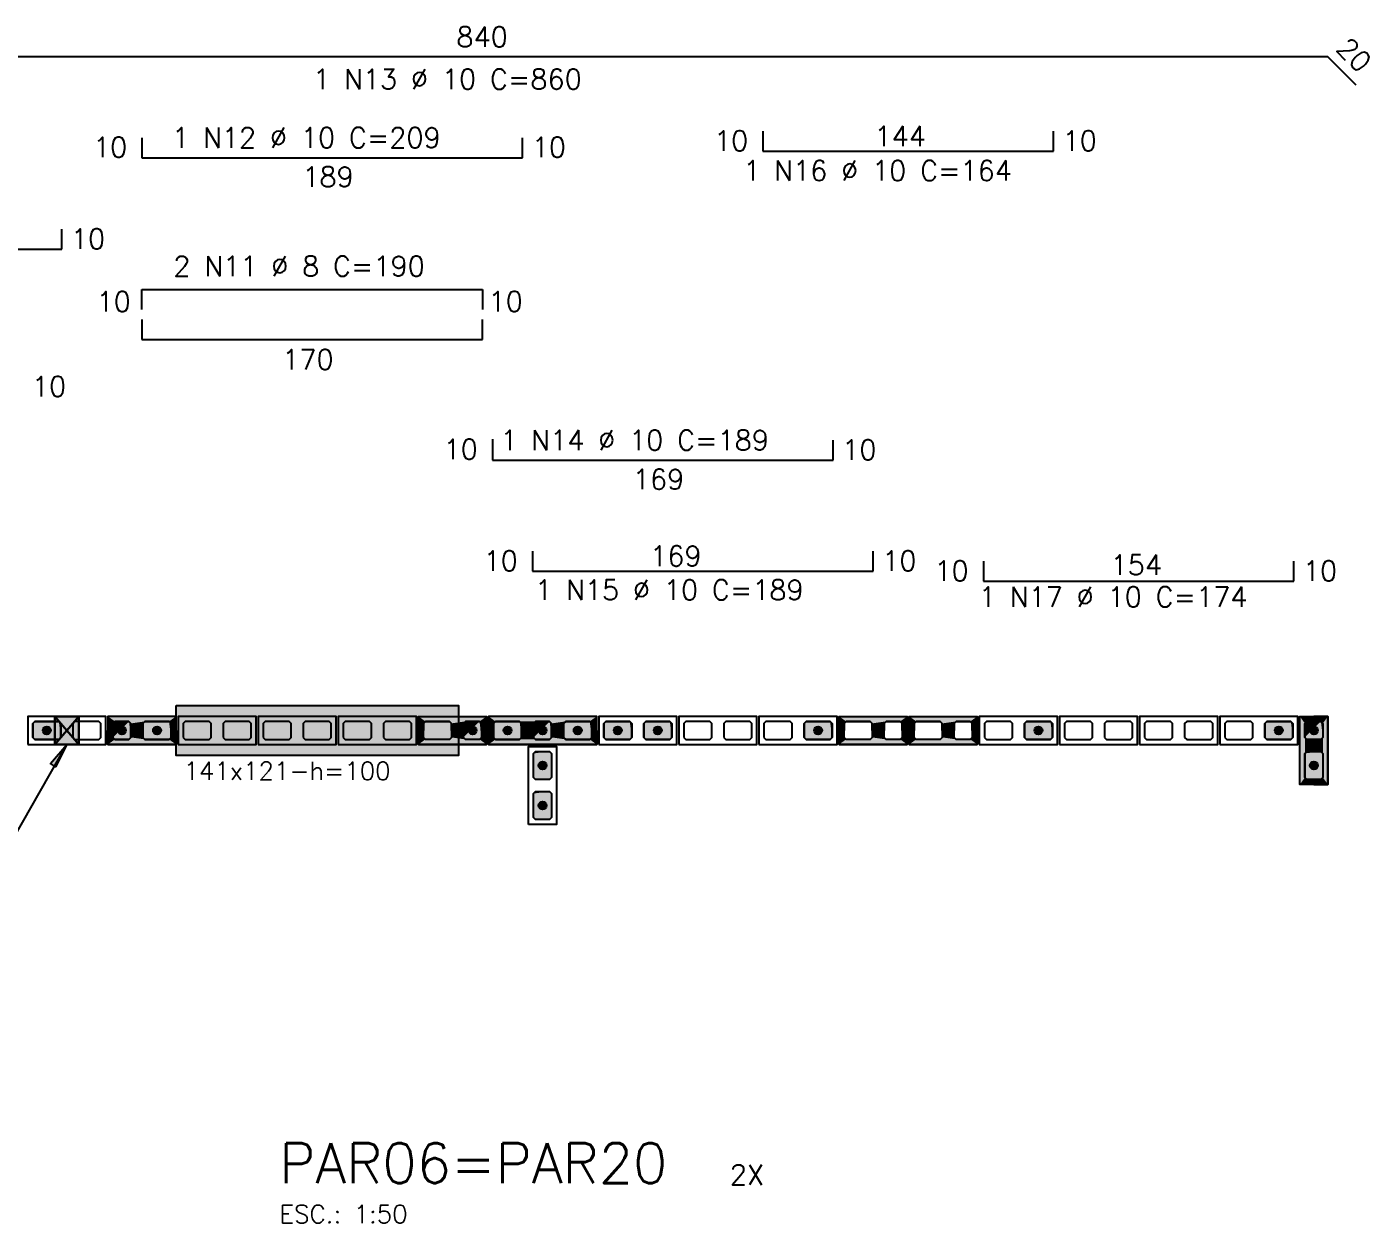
# Model space of a CAD drawing. Extents: x -1 to 122, y -1 to 61.
# Drawn here: x 36.75 to 50.15, y 35.73 to 47.68 of the extents above; entities that cross this region are included whole.
import ezdxf

# ---------------------------------------------------------------- set-up
doc = ezdxf.new("R2010")
doc.units = 0
doc.header["$MEASUREMENT"] = 0
for name, color, linetype in [('PENA_01', 1, 'CONTINUOUS'), ('PENA_02', 2, 'CONTINUOUS'), ('PENA_03', 3, 'CONTINUOUS'), ('PENA_05', 5, 'CONTINUOUS'), ('PENA_06', 6, 'CONTINUOUS'), ('PENA_09', 254, 'CONTINUOUS'), ('PENA_11', 252, 'CONTINUOUS'), ('PENA_19', 240, 'CONTINUOUS'), ('PENA_21', 100, 'CONTINUOUS'), ('PENA_23', 50, 'CONTINUOUS')]:
    doc.layers.add(name, color=color, linetype=linetype)
doc.styles.get("Standard").update_dxf_attribs({"font": 'ROMANS.SHX'})

msp = doc.modelspace()

# ---------------------------------------------------------------- linework, layer by layer
at = {"layer": 'PENA_01', "linetype": 'Continuous'}
for points in [[(36.812, 40.583), (36.832, 40.563), (37.072, 40.563), (37.092, 40.583), (37.092, 40.723), (37.072, 40.743), (36.832, 40.743), (36.812, 40.723), (36.812, 40.583)], [(37.212, 40.583), (37.232, 40.563), (37.472, 40.563), (37.492, 40.583), (37.492, 40.723), (37.472, 40.743), (37.232, 40.743), (37.212, 40.723), (37.212, 40.583)], [(37.632, 40.563), (37.772, 40.563), (37.792, 40.583), (37.792, 40.723), (37.772, 40.743), (37.632, 40.743), (37.612, 40.723), (37.612, 40.583), (37.632, 40.563)], [(37.932, 40.563), (38.172, 40.563), (38.192, 40.583), (38.192, 40.723), (38.172, 40.743), (37.932, 40.743), (37.912, 40.723), (37.912, 40.583), (37.932, 40.563)], [(38.312, 40.583), (38.332, 40.563), (38.572, 40.563), (38.592, 40.583), (38.592, 40.723), (38.572, 40.743), (38.332, 40.743), (38.312, 40.723), (38.312, 40.583)], [(38.712, 40.583), (38.732, 40.563), (38.972, 40.563), (38.992, 40.583), (38.992, 40.723), (38.972, 40.743), (38.732, 40.743), (38.712, 40.723), (38.712, 40.583)], [(39.112, 40.583), (39.132, 40.563), (39.372, 40.563), (39.392, 40.583), (39.392, 40.723), (39.372, 40.743), (39.132, 40.743), (39.112, 40.723), (39.112, 40.583)], [(39.512, 40.583), (39.532, 40.563), (39.772, 40.563), (39.792, 40.583), (39.792, 40.723), (39.772, 40.743), (39.532, 40.743), (39.512, 40.723), (39.512, 40.583)], [(39.912, 40.583), (39.932, 40.563), (40.172, 40.563), (40.192, 40.583), (40.192, 40.723), (40.172, 40.743), (39.932, 40.743), (39.912, 40.723), (39.912, 40.583)], [(40.312, 40.583), (40.332, 40.563), (40.572, 40.563), (40.592, 40.583), (40.592, 40.723), (40.572, 40.743), (40.332, 40.743), (40.312, 40.723), (40.312, 40.583)], [(40.972, 40.563), (40.732, 40.563), (40.712, 40.583), (40.712, 40.723), (40.732, 40.743), (40.972, 40.743), (40.992, 40.723), (40.992, 40.583), (40.972, 40.563)], [(41.272, 40.563), (41.132, 40.563), (41.112, 40.583), (41.112, 40.723), (41.132, 40.743), (41.272, 40.743), (41.292, 40.723), (41.292, 40.583), (41.272, 40.563)], [(41.412, 40.583), (41.432, 40.563), (41.672, 40.563), (41.692, 40.583), (41.692, 40.723), (41.672, 40.743), (41.432, 40.743), (41.412, 40.723), (41.412, 40.583)], [(41.812, 40.583), (41.832, 40.563), (41.972, 40.563), (41.992, 40.583), (41.992, 40.723), (41.972, 40.743), (41.832, 40.743), (41.812, 40.723), (41.812, 40.583)], [(42.112, 40.583), (42.132, 40.563), (42.372, 40.563), (42.392, 40.583), (42.392, 40.723), (42.372, 40.743), (42.132, 40.743), (42.112, 40.723), (42.112, 40.583)], [(42.512, 40.583), (42.532, 40.563), (42.772, 40.563), (42.792, 40.583), (42.792, 40.723), (42.772, 40.743), (42.532, 40.743), (42.512, 40.723), (42.512, 40.583)], [(42.912, 40.583), (42.932, 40.563), (43.172, 40.563), (43.192, 40.583), (43.192, 40.723), (43.172, 40.743), (42.932, 40.743), (42.912, 40.723), (42.912, 40.583)], [(43.312, 40.583), (43.332, 40.563), (43.572, 40.563), (43.592, 40.583), (43.592, 40.723), (43.572, 40.743), (43.332, 40.743), (43.312, 40.723), (43.312, 40.583)], [(43.712, 40.583), (43.732, 40.563), (43.972, 40.563), (43.992, 40.583), (43.992, 40.723), (43.972, 40.743), (43.732, 40.743), (43.712, 40.723), (43.712, 40.583)], [(44.112, 40.583), (44.132, 40.563), (44.372, 40.563), (44.392, 40.583), (44.392, 40.723), (44.372, 40.743), (44.132, 40.743), (44.112, 40.723), (44.112, 40.583)], [(44.512, 40.583), (44.532, 40.563), (44.772, 40.563), (44.792, 40.583), (44.792, 40.723), (44.772, 40.743), (44.532, 40.743), (44.512, 40.723), (44.512, 40.583)], [(45.172, 40.563), (44.932, 40.563), (44.912, 40.583), (44.912, 40.723), (44.932, 40.743), (45.172, 40.743), (45.192, 40.723), (45.192, 40.583), (45.172, 40.563)], [(45.472, 40.563), (45.332, 40.563), (45.312, 40.583), (45.312, 40.723), (45.332, 40.743), (45.472, 40.743), (45.492, 40.723), (45.492, 40.583), (45.472, 40.563)], [(45.872, 40.563), (45.632, 40.563), (45.612, 40.583), (45.612, 40.723), (45.632, 40.743), (45.872, 40.743), (45.892, 40.723), (45.892, 40.583), (45.872, 40.563)], [(46.172, 40.563), (46.032, 40.563), (46.012, 40.583), (46.012, 40.723), (46.032, 40.743), (46.172, 40.743), (46.192, 40.723), (46.192, 40.583), (46.172, 40.563)], [(46.312, 40.583), (46.332, 40.563), (46.572, 40.563), (46.592, 40.583), (46.592, 40.723), (46.572, 40.743), (46.332, 40.743), (46.312, 40.723), (46.312, 40.583)], [(46.712, 40.583), (46.732, 40.563), (46.972, 40.563), (46.992, 40.583), (46.992, 40.723), (46.972, 40.743), (46.732, 40.743), (46.712, 40.723), (46.712, 40.583)], [(47.112, 40.583), (47.132, 40.563), (47.372, 40.563), (47.392, 40.583), (47.392, 40.723), (47.372, 40.743), (47.132, 40.743), (47.112, 40.723), (47.112, 40.583)], [(47.512, 40.583), (47.532, 40.563), (47.772, 40.563), (47.792, 40.583), (47.792, 40.723), (47.772, 40.743), (47.532, 40.743), (47.512, 40.723), (47.512, 40.583)], [(47.912, 40.583), (47.932, 40.563), (48.172, 40.563), (48.192, 40.583), (48.192, 40.723), (48.172, 40.743), (47.932, 40.743), (47.912, 40.723), (47.912, 40.583)], [(48.312, 40.583), (48.332, 40.563), (48.572, 40.563), (48.592, 40.583), (48.592, 40.723), (48.572, 40.743), (48.332, 40.743), (48.312, 40.723), (48.312, 40.583)], [(48.712, 40.583), (48.732, 40.563), (48.972, 40.563), (48.992, 40.583), (48.992, 40.723), (48.972, 40.743), (48.732, 40.743), (48.712, 40.723), (48.712, 40.583)], [(49.112, 40.583), (49.132, 40.563), (49.372, 40.563), (49.392, 40.583), (49.392, 40.723), (49.372, 40.743), (49.132, 40.743), (49.112, 40.723), (49.112, 40.583)], [(49.692, 40.723), (49.692, 40.583), (49.672, 40.563), (49.532, 40.563), (49.512, 40.583), (49.512, 40.723), (49.532, 40.743), (49.672, 40.743), (49.692, 40.723)], [(41.832, 40.163), (41.812, 40.183), (41.812, 40.423), (41.832, 40.443), (41.972, 40.443), (41.992, 40.423), (41.992, 40.183), (41.972, 40.163), (41.832, 40.163)], [(49.692, 40.423), (49.692, 40.183), (49.672, 40.163), (49.532, 40.163), (49.512, 40.183), (49.512, 40.423), (49.532, 40.443), (49.672, 40.443), (49.692, 40.423)], [(41.832, 39.763), (41.812, 39.783), (41.812, 40.023), (41.832, 40.043), (41.972, 40.043), (41.992, 40.023), (41.992, 39.783), (41.972, 39.763), (41.832, 39.763)]]:
    msp.add_lwpolyline(points, dxfattribs=at)
at = {"layer": 'PENA_02', "linetype": 'Continuous'}
for p, q in [((42.442, 40.793), (41.362, 40.793)), ((41.362, 40.793), (41.362, 40.513)), ((42.442, 40.513), (42.442, 40.793)), ((41.362, 40.513), (42.442, 40.513))]:
    msp.add_line(p, q, dxfattribs=at)
for points in [[(36.762, 40.513), (37.542, 40.513), (37.542, 40.793), (36.762, 40.793), (36.762, 40.513)], [(37.562, 40.513), (38.242, 40.513), (38.242, 40.793), (37.562, 40.793), (37.562, 40.513)], [(38.262, 40.513), (39.042, 40.513), (39.042, 40.793), (38.262, 40.793), (38.262, 40.513)], [(39.062, 40.513), (39.842, 40.513), (39.842, 40.793), (39.062, 40.793), (39.062, 40.513)], [(39.862, 40.513), (40.642, 40.513), (40.642, 40.793), (39.862, 40.793), (39.862, 40.513)], [(41.342, 40.513), (40.662, 40.513), (40.662, 40.793), (41.342, 40.793), (41.342, 40.513)], [(42.462, 40.513), (43.242, 40.513), (43.242, 40.793), (42.462, 40.793), (42.462, 40.513)], [(43.262, 40.513), (44.042, 40.513), (44.042, 40.793), (43.262, 40.793), (43.262, 40.513)], [(44.062, 40.513), (44.842, 40.513), (44.842, 40.793), (44.062, 40.793), (44.062, 40.513)], [(45.542, 40.513), (44.862, 40.513), (44.862, 40.793), (45.542, 40.793), (45.542, 40.513)], [(46.242, 40.513), (45.562, 40.513), (45.562, 40.793), (46.242, 40.793), (46.242, 40.513)], [(46.262, 40.513), (47.042, 40.513), (47.042, 40.793), (46.262, 40.793), (46.262, 40.513)], [(47.062, 40.513), (47.842, 40.513), (47.842, 40.793), (47.062, 40.793), (47.062, 40.513)], [(47.862, 40.513), (48.642, 40.513), (48.642, 40.793), (47.862, 40.793), (47.862, 40.513)], [(48.662, 40.513), (49.442, 40.513), (49.442, 40.793), (48.662, 40.793), (48.662, 40.513)], [(49.742, 40.793), (49.742, 40.113), (49.462, 40.113), (49.462, 40.793), (49.742, 40.793)], [(41.762, 39.713), (41.762, 40.493), (42.042, 40.493), (42.042, 39.713), (41.762, 39.713)]]:
    msp.add_lwpolyline(points, dxfattribs=at)
at = {"layer": 'PENA_03', "linetype": 'Continuous'}
for p, q in [((37.032, 40.793), (37.272, 40.513)), ((37.272, 40.793), (37.032, 40.513)), ((37.273, 40.793), (37.033, 40.513)), ((37.273, 40.512), (37.033, 40.793)), ((37.033, 40.793), (37.273, 40.513)), ((37.273, 40.793), (37.033, 40.513)), ((36.399, 39.19), (37.153, 40.512))]:
    msp.add_line(p, q, dxfattribs=at)
for points in [[(37.092, 40.583), (37.072, 40.563), (36.832, 40.563), (36.812, 40.583), (36.812, 40.723), (36.832, 40.743), (37.072, 40.743), (37.092, 40.723), (37.092, 40.583)], [(37.032, 40.793), (37.272, 40.793), (37.272, 40.513), (37.032, 40.513), (37.032, 40.793)], [(37.033, 40.793), (37.273, 40.793), (37.273, 40.512), (37.033, 40.512), (37.033, 40.793)], [(37.033, 40.793), (37.273, 40.793), (37.273, 40.513), (37.033, 40.513), (37.033, 40.793)], [(37.772, 40.743), (37.792, 40.723), (37.792, 40.583), (37.772, 40.563), (37.632, 40.563), (37.612, 40.583), (37.612, 40.723), (37.632, 40.743), (37.772, 40.743)], [(38.192, 40.583), (38.172, 40.563), (37.932, 40.563), (37.912, 40.583), (37.912, 40.723), (37.932, 40.743), (38.172, 40.743), (38.192, 40.723), (38.192, 40.583)], [(41.272, 40.743), (41.292, 40.723), (41.292, 40.583), (41.272, 40.563), (41.132, 40.563), (41.112, 40.583), (41.112, 40.723), (41.132, 40.743), (41.272, 40.743)], [(41.692, 40.583), (41.672, 40.563), (41.432, 40.563), (41.412, 40.583), (41.412, 40.723), (41.432, 40.743), (41.672, 40.743), (41.692, 40.723), (41.692, 40.583)], [(41.972, 40.743), (41.992, 40.723), (41.992, 40.583), (41.972, 40.563), (41.832, 40.563), (41.812, 40.583), (41.812, 40.723), (41.832, 40.743), (41.972, 40.743)], [(42.392, 40.583), (42.372, 40.563), (42.132, 40.563), (42.112, 40.583), (42.112, 40.723), (42.132, 40.743), (42.372, 40.743), (42.392, 40.723), (42.392, 40.583)], [(42.792, 40.583), (42.772, 40.563), (42.532, 40.563), (42.512, 40.583), (42.512, 40.723), (42.532, 40.743), (42.772, 40.743), (42.792, 40.723), (42.792, 40.583)], [(43.192, 40.583), (43.172, 40.563), (42.932, 40.563), (42.912, 40.583), (42.912, 40.723), (42.932, 40.743), (43.172, 40.743), (43.192, 40.723), (43.192, 40.583)], [(44.792, 40.583), (44.772, 40.563), (44.532, 40.563), (44.512, 40.583), (44.512, 40.723), (44.532, 40.743), (44.772, 40.743), (44.792, 40.723), (44.792, 40.583)], [(46.992, 40.583), (46.972, 40.563), (46.732, 40.563), (46.712, 40.583), (46.712, 40.723), (46.732, 40.743), (46.972, 40.743), (46.992, 40.723), (46.992, 40.583)], [(49.392, 40.583), (49.372, 40.563), (49.132, 40.563), (49.112, 40.583), (49.112, 40.723), (49.132, 40.743), (49.372, 40.743), (49.392, 40.723), (49.392, 40.583)], [(49.672, 40.743), (49.692, 40.723), (49.692, 40.583), (49.672, 40.563), (49.532, 40.563), (49.512, 40.583), (49.512, 40.723), (49.532, 40.743), (49.672, 40.743)], [(37.153, 40.512), (37.038, 40.288), (36.989, 40.321), (37.153, 40.512)], [(41.972, 40.443), (41.992, 40.423), (41.992, 40.183), (41.972, 40.163), (41.832, 40.163), (41.812, 40.183), (41.812, 40.423), (41.832, 40.443), (41.972, 40.443)], [(49.672, 40.443), (49.692, 40.423), (49.692, 40.183), (49.672, 40.163), (49.532, 40.163), (49.512, 40.183), (49.512, 40.423), (49.532, 40.443), (49.672, 40.443)], [(41.972, 40.043), (41.992, 40.023), (41.992, 39.783), (41.972, 39.763), (41.832, 39.763), (41.812, 39.783), (41.812, 40.023), (41.832, 40.043), (41.972, 40.043)]]:
    msp.add_lwpolyline(points, dxfattribs=at)
for centre in [(36.952, 40.653), (37.702, 40.653), (38.052, 40.653), (41.202, 40.653), (41.552, 40.653), (41.902, 40.653), (42.252, 40.653), (42.652, 40.653), (43.052, 40.653), (44.652, 40.653), (46.852, 40.653), (49.252, 40.653), (49.602, 40.653), (41.902, 40.303), (49.602, 40.303), (41.902, 39.903)]:
    msp.add_circle(centre, 0.04, dxfattribs=at)
for points in [[(36.992, 40.653), (36.932, 40.688), (36.915, 40.667)], [(36.992, 40.653), (36.915, 40.667), (36.915, 40.639)], [(36.992, 40.653), (36.915, 40.639), (36.932, 40.618)], [(36.992, 40.653), (36.959, 40.692), (36.932, 40.688)], [(36.992, 40.653), (36.932, 40.618), (36.959, 40.614)], [(36.992, 40.653), (36.983, 40.679), (36.959, 40.692)], [(36.992, 40.653), (36.959, 40.614), (36.983, 40.627)], [(36.992, 40.653), (36.983, 40.627), (36.992, 40.653)], [(37.742, 40.653), (37.682, 40.688), (37.665, 40.667)], [(37.742, 40.653), (37.665, 40.667), (37.665, 40.639)], [(37.742, 40.653), (37.665, 40.639), (37.682, 40.618)], [(37.742, 40.653), (37.709, 40.692), (37.682, 40.688)], [(37.742, 40.653), (37.682, 40.618), (37.709, 40.614)], [(37.742, 40.653), (37.733, 40.679), (37.709, 40.692)], [(37.742, 40.653), (37.709, 40.614), (37.733, 40.627)], [(37.742, 40.653), (37.733, 40.627), (37.742, 40.653)], [(38.092, 40.653), (38.032, 40.688), (38.015, 40.667)], [(38.092, 40.653), (38.015, 40.667), (38.015, 40.639)], [(38.092, 40.653), (38.015, 40.639), (38.032, 40.618)], [(38.092, 40.653), (38.059, 40.692), (38.032, 40.688)], [(38.092, 40.653), (38.032, 40.618), (38.059, 40.614)], [(38.092, 40.653), (38.083, 40.679), (38.059, 40.692)], [(38.092, 40.653), (38.059, 40.614), (38.083, 40.627)], [(38.092, 40.653), (38.083, 40.627), (38.092, 40.653)], [(41.242, 40.653), (41.182, 40.688), (41.165, 40.667)], [(41.242, 40.653), (41.165, 40.667), (41.165, 40.639)], [(41.242, 40.653), (41.165, 40.639), (41.182, 40.618)], [(41.242, 40.653), (41.209, 40.692), (41.182, 40.688)], [(41.242, 40.653), (41.182, 40.618), (41.209, 40.614)], [(41.242, 40.653), (41.233, 40.679), (41.209, 40.692)], [(41.242, 40.653), (41.209, 40.614), (41.233, 40.627)], [(41.242, 40.653), (41.233, 40.627), (41.242, 40.653)], [(41.592, 40.653), (41.532, 40.688), (41.515, 40.667)], [(41.592, 40.653), (41.515, 40.667), (41.515, 40.639)], [(41.592, 40.653), (41.515, 40.639), (41.532, 40.618)], [(41.592, 40.653), (41.559, 40.692), (41.532, 40.688)], [(41.592, 40.653), (41.532, 40.618), (41.559, 40.614)], [(41.592, 40.653), (41.583, 40.679), (41.559, 40.692)], [(41.592, 40.653), (41.559, 40.614), (41.583, 40.627)], [(41.592, 40.653), (41.583, 40.627), (41.592, 40.653)], [(41.942, 40.653), (41.882, 40.688), (41.865, 40.667)], [(41.942, 40.653), (41.865, 40.667), (41.865, 40.639)], [(41.942, 40.653), (41.865, 40.639), (41.882, 40.618)], [(41.942, 40.653), (41.909, 40.692), (41.882, 40.688)], [(41.942, 40.653), (41.882, 40.618), (41.909, 40.614)], [(41.942, 40.653), (41.933, 40.679), (41.909, 40.692)], [(41.942, 40.653), (41.909, 40.614), (41.933, 40.627)], [(41.942, 40.653), (41.933, 40.627), (41.942, 40.653)], [(42.292, 40.653), (42.232, 40.688), (42.215, 40.667)], [(42.292, 40.653), (42.215, 40.667), (42.215, 40.639)], [(42.292, 40.653), (42.215, 40.639), (42.232, 40.618)], [(42.292, 40.653), (42.259, 40.692), (42.232, 40.688)], [(42.292, 40.653), (42.232, 40.618), (42.259, 40.614)], [(42.292, 40.653), (42.283, 40.679), (42.259, 40.692)], [(42.292, 40.653), (42.259, 40.614), (42.283, 40.627)], [(42.292, 40.653), (42.283, 40.627), (42.292, 40.653)], [(42.692, 40.653), (42.632, 40.688), (42.615, 40.667)], [(42.692, 40.653), (42.615, 40.667), (42.615, 40.639)], [(42.692, 40.653), (42.615, 40.639), (42.632, 40.618)], [(42.692, 40.653), (42.659, 40.692), (42.632, 40.688)], [(42.692, 40.653), (42.632, 40.618), (42.659, 40.614)], [(42.692, 40.653), (42.683, 40.679), (42.659, 40.692)], [(42.692, 40.653), (42.659, 40.614), (42.683, 40.627)], [(42.692, 40.653), (42.683, 40.627), (42.692, 40.653)], [(43.092, 40.653), (43.032, 40.688), (43.015, 40.667)], [(43.092, 40.653), (43.015, 40.667), (43.015, 40.639)], [(43.092, 40.653), (43.015, 40.639), (43.032, 40.618)], [(43.092, 40.653), (43.059, 40.692), (43.032, 40.688)], [(43.092, 40.653), (43.032, 40.618), (43.059, 40.614)], [(43.092, 40.653), (43.083, 40.679), (43.059, 40.692)], [(43.092, 40.653), (43.059, 40.614), (43.083, 40.627)], [(43.092, 40.653), (43.083, 40.627), (43.092, 40.653)], [(44.692, 40.653), (44.632, 40.688), (44.615, 40.667)], [(44.692, 40.653), (44.615, 40.667), (44.615, 40.639)], [(44.692, 40.653), (44.615, 40.639), (44.632, 40.618)], [(44.692, 40.653), (44.659, 40.692), (44.632, 40.688)], [(44.692, 40.653), (44.632, 40.618), (44.659, 40.614)], [(44.692, 40.653), (44.683, 40.679), (44.659, 40.692)], [(44.692, 40.653), (44.659, 40.614), (44.683, 40.627)], [(44.692, 40.653), (44.683, 40.627), (44.692, 40.653)], [(46.892, 40.653), (46.832, 40.688), (46.815, 40.667)], [(46.892, 40.653), (46.815, 40.667), (46.815, 40.639)], [(46.892, 40.653), (46.815, 40.639), (46.832, 40.618)], [(46.892, 40.653), (46.859, 40.692), (46.832, 40.688)], [(46.892, 40.653), (46.832, 40.618), (46.859, 40.614)], [(46.892, 40.653), (46.883, 40.679), (46.859, 40.692)], [(46.892, 40.653), (46.859, 40.614), (46.883, 40.627)], [(46.892, 40.653), (46.883, 40.627), (46.892, 40.653)], [(49.292, 40.653), (49.232, 40.688), (49.215, 40.667)], [(49.292, 40.653), (49.215, 40.667), (49.215, 40.639)], [(49.292, 40.653), (49.215, 40.639), (49.232, 40.618)], [(49.292, 40.653), (49.259, 40.692), (49.232, 40.688)], [(49.292, 40.653), (49.232, 40.618), (49.259, 40.614)], [(49.292, 40.653), (49.283, 40.679), (49.259, 40.692)], [(49.292, 40.653), (49.259, 40.614), (49.283, 40.627)], [(49.292, 40.653), (49.283, 40.627), (49.292, 40.653)], [(49.642, 40.653), (49.582, 40.688), (49.565, 40.667)], [(49.642, 40.653), (49.565, 40.667), (49.565, 40.639)], [(49.642, 40.653), (49.565, 40.639), (49.582, 40.618)], [(49.642, 40.653), (49.609, 40.692), (49.582, 40.688)], [(49.642, 40.653), (49.582, 40.618), (49.609, 40.614)], [(49.642, 40.653), (49.633, 40.679), (49.609, 40.692)], [(49.642, 40.653), (49.609, 40.614), (49.633, 40.627)], [(49.642, 40.653), (49.633, 40.627), (49.642, 40.653)], [(37.153, 40.512), (37.038, 40.288), (36.989, 40.321)], [(37.153, 40.512), (36.989, 40.321), (37.153, 40.512)], [(41.942, 40.303), (41.909, 40.342), (41.882, 40.338)], [(41.942, 40.303), (41.933, 40.329), (41.909, 40.342)], [(49.642, 40.303), (49.609, 40.342), (49.582, 40.338)], [(49.642, 40.303), (49.633, 40.329), (49.609, 40.342)], [(41.942, 40.303), (41.882, 40.338), (41.865, 40.317)], [(41.942, 40.303), (41.865, 40.317), (41.865, 40.289)], [(41.942, 40.303), (41.865, 40.289), (41.882, 40.268)], [(41.942, 40.303), (41.882, 40.268), (41.909, 40.264)], [(41.942, 40.303), (41.909, 40.264), (41.933, 40.277)], [(41.942, 40.303), (41.933, 40.277), (41.942, 40.303)], [(49.642, 40.303), (49.582, 40.338), (49.565, 40.317)], [(49.642, 40.303), (49.565, 40.317), (49.565, 40.289)], [(49.642, 40.303), (49.565, 40.289), (49.582, 40.268)], [(49.642, 40.303), (49.582, 40.268), (49.609, 40.264)], [(49.642, 40.303), (49.609, 40.264), (49.633, 40.277)], [(49.642, 40.303), (49.633, 40.277), (49.642, 40.303)], [(41.942, 39.903), (41.882, 39.938), (41.865, 39.917)], [(41.942, 39.903), (41.909, 39.942), (41.882, 39.938)], [(41.942, 39.903), (41.933, 39.929), (41.909, 39.942)], [(41.942, 39.903), (41.865, 39.917), (41.865, 39.889)], [(41.942, 39.903), (41.865, 39.889), (41.882, 39.868)], [(41.942, 39.903), (41.882, 39.868), (41.909, 39.864)], [(41.942, 39.903), (41.909, 39.864), (41.933, 39.877)], [(41.942, 39.903), (41.933, 39.877), (41.942, 39.903)]]:
    msp.add_solid(points, dxfattribs=at)
at = {"layer": 'PENA_05', "linetype": 'Continuous'}
for p, q in [((49.742, 47.38), (32.939, 47.38)), ((50.025, 47.097), (49.742, 47.38)), ((44.102, 46.638), (44.102, 46.438)), ((47.002, 46.438), (47.002, 46.638)), ((37.902, 46.573), (37.902, 46.373)), ((41.702, 46.373), (41.702, 46.573)), ((37.902, 46.373), (41.702, 46.373)), ((44.102, 46.438), (47.002, 46.438)), ((37.102, 45.458), (37.102, 45.658)), ((25.402, 45.458), (37.102, 45.458)), ((37.902, 44.858), (37.902, 45.058)), ((37.902, 45.058), (41.302, 45.058)), ((41.302, 45.058), (41.302, 44.858)), ((37.902, 44.758), (37.902, 44.558)), ((41.302, 44.558), (41.302, 44.758)), ((37.902, 44.558), (41.302, 44.558)), ((41.402, 43.561), (41.402, 43.351)), ((44.802, 43.351), (44.802, 43.551)), ((41.402, 43.351), (44.802, 43.351)), ((41.802, 42.442), (41.802, 42.242)), ((45.202, 42.242), (45.202, 42.442)), ((41.802, 42.242), (45.202, 42.242)), ((46.302, 42.342), (46.302, 42.142)), ((49.402, 42.142), (49.402, 42.342)), ((46.302, 42.142), (49.402, 42.142))]:
    msp.add_line(p, q, dxfattribs=at)
at = {"layer": 'PENA_09', "linetype": 'Continuous'}
for points in [[(37.152, 40.653), (37.273, 40.793), (37.033, 40.793), (37.152, 40.653)], [(37.033, 40.513), (37.152, 40.653), (37.033, 40.793), (37.033, 40.513)], [(37.273, 40.512), (37.273, 40.793), (37.152, 40.653), (37.273, 40.512)], [(37.152, 40.653), (37.033, 40.513), (37.033, 40.512), (37.273, 40.512), (37.152, 40.653)]]:
    msp.add_lwpolyline(points, dxfattribs=at)
for points in [[(37.152, 40.653), (37.273, 40.793), (37.033, 40.793)], [(37.152, 40.653), (37.033, 40.793), (37.152, 40.653)], [(37.033, 40.513), (37.152, 40.653), (37.033, 40.793)], [(37.033, 40.513), (37.033, 40.793), (37.033, 40.513)], [(37.273, 40.512), (37.273, 40.793), (37.152, 40.653)], [(37.152, 40.653), (37.033, 40.513), (37.033, 40.513)], [(37.152, 40.653), (37.033, 40.513), (37.273, 40.512)], [(37.273, 40.512), (37.152, 40.653), (37.273, 40.512)], [(37.152, 40.653), (37.273, 40.512), (37.152, 40.653)]]:
    msp.add_solid(points, dxfattribs=at)
at = {"layer": 'PENA_11', "linetype": 'Continuous'}
for points in [[(37.092, 40.583), (36.812, 40.723), (36.832, 40.743)], [(37.092, 40.583), (36.832, 40.743), (37.072, 40.743)], [(37.092, 40.583), (37.072, 40.743), (37.092, 40.723)], [(37.772, 40.743), (37.632, 40.563), (37.612, 40.583)], [(37.772, 40.743), (37.612, 40.583), (37.612, 40.723)], [(37.772, 40.743), (37.612, 40.723), (37.632, 40.743)], [(37.772, 40.743), (37.772, 40.563), (37.632, 40.563)], [(37.772, 40.743), (37.632, 40.743), (37.772, 40.743)], [(37.772, 40.743), (37.792, 40.723), (37.792, 40.583)], [(37.772, 40.743), (37.792, 40.583), (37.772, 40.563)], [(38.192, 40.583), (37.912, 40.723), (37.932, 40.743)], [(38.192, 40.583), (37.932, 40.743), (38.172, 40.743)], [(38.192, 40.583), (38.172, 40.743), (38.192, 40.723)], [(41.272, 40.743), (41.132, 40.563), (41.112, 40.583)], [(41.272, 40.743), (41.112, 40.583), (41.112, 40.723)], [(41.272, 40.743), (41.112, 40.723), (41.132, 40.743)], [(41.272, 40.743), (41.272, 40.563), (41.132, 40.563)], [(41.272, 40.743), (41.132, 40.743), (41.272, 40.743)], [(41.272, 40.743), (41.292, 40.723), (41.292, 40.583)], [(41.272, 40.743), (41.292, 40.583), (41.272, 40.563)], [(41.692, 40.583), (41.412, 40.723), (41.432, 40.743)], [(41.692, 40.583), (41.432, 40.743), (41.672, 40.743)], [(41.692, 40.583), (41.672, 40.743), (41.692, 40.723)], [(41.972, 40.743), (41.832, 40.563), (41.812, 40.583)], [(41.972, 40.743), (41.812, 40.583), (41.812, 40.723)], [(41.972, 40.743), (41.812, 40.723), (41.832, 40.743)], [(41.972, 40.743), (41.972, 40.563), (41.832, 40.563)], [(41.972, 40.743), (41.832, 40.743), (41.972, 40.743)], [(41.972, 40.743), (41.992, 40.723), (41.992, 40.583)], [(41.972, 40.743), (41.992, 40.583), (41.972, 40.563)], [(42.392, 40.583), (42.112, 40.723), (42.132, 40.743)], [(42.392, 40.583), (42.132, 40.743), (42.372, 40.743)], [(42.392, 40.583), (42.372, 40.743), (42.392, 40.723)], [(42.792, 40.583), (42.512, 40.723), (42.532, 40.743)], [(42.792, 40.583), (42.532, 40.743), (42.772, 40.743)], [(42.792, 40.583), (42.772, 40.743), (42.792, 40.723)], [(43.192, 40.583), (42.912, 40.723), (42.932, 40.743)], [(43.192, 40.583), (42.932, 40.743), (43.172, 40.743)], [(43.192, 40.583), (43.172, 40.743), (43.192, 40.723)], [(44.792, 40.583), (44.512, 40.723), (44.532, 40.743)], [(44.792, 40.583), (44.532, 40.743), (44.772, 40.743)], [(44.792, 40.583), (44.772, 40.743), (44.792, 40.723)], [(46.992, 40.583), (46.712, 40.723), (46.732, 40.743)], [(46.992, 40.583), (46.732, 40.743), (46.972, 40.743)], [(46.992, 40.583), (46.972, 40.743), (46.992, 40.723)], [(49.392, 40.583), (49.112, 40.723), (49.132, 40.743)], [(49.392, 40.583), (49.132, 40.743), (49.372, 40.743)], [(49.392, 40.583), (49.372, 40.743), (49.392, 40.723)], [(49.672, 40.743), (49.532, 40.563), (49.512, 40.583)], [(49.672, 40.743), (49.512, 40.583), (49.512, 40.723)], [(49.672, 40.743), (49.512, 40.723), (49.532, 40.743)], [(49.672, 40.743), (49.672, 40.563), (49.532, 40.563)], [(49.672, 40.743), (49.532, 40.743), (49.672, 40.743)], [(49.672, 40.743), (49.692, 40.723), (49.692, 40.583)], [(49.672, 40.743), (49.692, 40.583), (49.672, 40.563)], [(37.092, 40.583), (36.812, 40.583), (36.812, 40.723)], [(37.092, 40.583), (37.092, 40.723), (37.092, 40.583)], [(38.192, 40.583), (37.912, 40.583), (37.912, 40.723)], [(38.192, 40.583), (38.192, 40.723), (38.192, 40.583)], [(41.692, 40.583), (41.412, 40.583), (41.412, 40.723)], [(41.692, 40.583), (41.692, 40.723), (41.692, 40.583)], [(42.392, 40.583), (42.112, 40.583), (42.112, 40.723)], [(42.392, 40.583), (42.392, 40.723), (42.392, 40.583)], [(42.792, 40.583), (42.512, 40.583), (42.512, 40.723)], [(42.792, 40.583), (42.792, 40.723), (42.792, 40.583)], [(43.192, 40.583), (42.912, 40.583), (42.912, 40.723)], [(43.192, 40.583), (43.192, 40.723), (43.192, 40.583)], [(44.792, 40.583), (44.512, 40.583), (44.512, 40.723)], [(44.792, 40.583), (44.792, 40.723), (44.792, 40.583)], [(46.992, 40.583), (46.712, 40.583), (46.712, 40.723)], [(46.992, 40.583), (46.992, 40.723), (46.992, 40.583)], [(49.392, 40.583), (49.112, 40.583), (49.112, 40.723)], [(49.392, 40.583), (49.392, 40.723), (49.392, 40.583)], [(37.092, 40.583), (36.832, 40.563), (36.812, 40.583)], [(37.092, 40.583), (37.072, 40.563), (36.832, 40.563)], [(38.192, 40.583), (37.932, 40.563), (37.912, 40.583)], [(38.192, 40.583), (38.172, 40.563), (37.932, 40.563)], [(41.692, 40.583), (41.432, 40.563), (41.412, 40.583)], [(41.692, 40.583), (41.672, 40.563), (41.432, 40.563)], [(42.392, 40.583), (42.132, 40.563), (42.112, 40.583)], [(42.392, 40.583), (42.372, 40.563), (42.132, 40.563)], [(42.792, 40.583), (42.532, 40.563), (42.512, 40.583)], [(42.792, 40.583), (42.772, 40.563), (42.532, 40.563)], [(43.192, 40.583), (42.932, 40.563), (42.912, 40.583)], [(43.192, 40.583), (43.172, 40.563), (42.932, 40.563)], [(44.792, 40.583), (44.532, 40.563), (44.512, 40.583)], [(44.792, 40.583), (44.772, 40.563), (44.532, 40.563)], [(46.992, 40.583), (46.732, 40.563), (46.712, 40.583)], [(46.992, 40.583), (46.972, 40.563), (46.732, 40.563)], [(49.392, 40.583), (49.132, 40.563), (49.112, 40.583)], [(49.392, 40.583), (49.372, 40.563), (49.132, 40.563)], [(41.972, 40.443), (41.832, 40.163), (41.812, 40.183)], [(41.972, 40.443), (41.812, 40.183), (41.812, 40.423)], [(41.972, 40.443), (41.812, 40.423), (41.832, 40.443)], [(41.972, 40.443), (41.972, 40.163), (41.832, 40.163)], [(41.972, 40.443), (41.832, 40.443), (41.972, 40.443)], [(41.972, 40.443), (41.992, 40.423), (41.992, 40.183)], [(41.972, 40.443), (41.992, 40.183), (41.972, 40.163)], [(49.672, 40.443), (49.532, 40.163), (49.512, 40.183)], [(49.672, 40.443), (49.512, 40.183), (49.512, 40.423)], [(49.672, 40.443), (49.512, 40.423), (49.532, 40.443)], [(49.672, 40.443), (49.672, 40.163), (49.532, 40.163)], [(49.672, 40.443), (49.532, 40.443), (49.672, 40.443)], [(49.672, 40.443), (49.692, 40.423), (49.692, 40.183)], [(49.672, 40.443), (49.692, 40.183), (49.672, 40.163)], [(41.972, 40.043), (41.832, 39.763), (41.812, 39.783)], [(41.972, 40.043), (41.812, 39.783), (41.812, 40.023)], [(41.972, 40.043), (41.812, 40.023), (41.832, 40.043)], [(41.972, 40.043), (41.972, 39.763), (41.832, 39.763)], [(41.972, 40.043), (41.832, 40.043), (41.972, 40.043)], [(41.972, 40.043), (41.992, 40.023), (41.992, 39.783)], [(41.972, 40.043), (41.992, 39.783), (41.972, 39.763)]]:
    msp.add_solid(points, dxfattribs=at)
at = {"layer": 'PENA_19', "linetype": 'Continuous'}
for points in [[(41.362, 40.653), (41.412, 40.653), (41.412, 40.723), (41.432, 40.743), (41.672, 40.743), (41.692, 40.723), (41.692, 40.653), (41.812, 40.653), (41.812, 40.723), (41.832, 40.743), (41.972, 40.743), (41.992, 40.723), (41.992, 40.653), (42.112, 40.653), (42.112, 40.723), (42.132, 40.743), (42.372, 40.743), (42.392, 40.723), (42.392, 40.653), (42.442, 40.653), (42.442, 40.793), (41.362, 40.793), (41.362, 40.653)], [(41.362, 40.653), (41.412, 40.653), (41.412, 40.583), (41.432, 40.563), (41.672, 40.563), (41.692, 40.583), (41.692, 40.653), (41.812, 40.653), (41.812, 40.583), (41.832, 40.563), (41.972, 40.563), (41.992, 40.583), (41.992, 40.653), (42.112, 40.653), (42.112, 40.583), (42.132, 40.563), (42.372, 40.563), (42.392, 40.583), (42.392, 40.653), (42.442, 40.653), (42.442, 40.513), (41.362, 40.513), (41.362, 40.653)]]:
    msp.add_lwpolyline(points, dxfattribs=at)
for points in [[(42.442, 40.793), (41.362, 40.793), (41.432, 40.743)], [(41.362, 40.793), (41.362, 40.653), (41.412, 40.653)], [(41.362, 40.793), (41.412, 40.653), (41.412, 40.723)], [(41.362, 40.793), (41.412, 40.723), (41.432, 40.743)], [(42.442, 40.793), (41.432, 40.743), (41.672, 40.743)], [(42.442, 40.793), (41.672, 40.743), (41.832, 40.743)], [(41.692, 40.723), (41.832, 40.743), (41.672, 40.743)], [(41.692, 40.723), (41.812, 40.723), (41.832, 40.743)], [(42.442, 40.793), (41.832, 40.743), (41.972, 40.743)], [(42.442, 40.793), (41.972, 40.743), (41.992, 40.723)], [(42.442, 40.793), (41.992, 40.723), (42.132, 40.743)], [(41.992, 40.723), (42.112, 40.723), (42.132, 40.743)], [(42.442, 40.793), (42.132, 40.743), (42.372, 40.743)], [(42.442, 40.793), (42.372, 40.743), (42.392, 40.723)], [(42.442, 40.793), (42.392, 40.723), (42.442, 40.653)], [(41.362, 40.513), (41.362, 40.653), (41.412, 40.653)], [(41.362, 40.513), (41.412, 40.653), (41.412, 40.583)], [(41.692, 40.723), (41.692, 40.653), (41.812, 40.653)], [(41.692, 40.723), (41.812, 40.653), (41.812, 40.723)], [(41.692, 40.583), (41.692, 40.653), (41.812, 40.653)], [(41.692, 40.583), (41.812, 40.653), (41.812, 40.583)], [(41.992, 40.723), (41.992, 40.653), (42.112, 40.653)], [(41.992, 40.723), (42.112, 40.653), (42.112, 40.723)], [(41.992, 40.583), (41.992, 40.653), (42.112, 40.653)], [(41.992, 40.583), (42.112, 40.653), (42.112, 40.583)], [(42.442, 40.653), (42.392, 40.723), (42.392, 40.653)], [(42.442, 40.513), (42.392, 40.583), (42.442, 40.653)], [(42.442, 40.653), (42.392, 40.583), (42.392, 40.653)], [(41.362, 40.513), (41.412, 40.583), (41.432, 40.563)], [(42.442, 40.513), (41.362, 40.513), (41.432, 40.563)], [(42.442, 40.513), (41.432, 40.563), (41.672, 40.563)], [(41.692, 40.583), (41.832, 40.563), (41.672, 40.563)], [(42.442, 40.513), (41.672, 40.563), (41.832, 40.563)], [(41.692, 40.583), (41.812, 40.583), (41.832, 40.563)], [(42.442, 40.513), (41.832, 40.563), (41.972, 40.563)], [(42.442, 40.513), (41.972, 40.563), (41.992, 40.583)], [(42.442, 40.513), (41.992, 40.583), (42.132, 40.563)], [(41.992, 40.583), (42.112, 40.583), (42.132, 40.563)], [(42.442, 40.513), (42.132, 40.563), (42.372, 40.563)], [(42.442, 40.513), (42.372, 40.563), (42.392, 40.583)]]:
    msp.add_solid(points, dxfattribs=at)
at = {"layer": 'PENA_21', "linetype": 'Continuous'}
for points in [[(37.562, 40.653), (37.612, 40.653), (37.612, 40.723), (37.632, 40.743), (37.772, 40.743), (37.792, 40.723), (37.792, 40.653), (37.912, 40.653), (37.912, 40.723), (37.932, 40.743), (38.172, 40.743), (38.192, 40.723), (38.192, 40.653), (38.242, 40.653), (38.242, 40.793), (37.562, 40.793), (37.562, 40.653)], [(41.342, 40.653), (41.292, 40.653), (41.292, 40.723), (41.272, 40.743), (41.132, 40.743), (41.112, 40.723), (41.112, 40.653), (40.992, 40.653), (40.992, 40.723), (40.972, 40.743), (40.732, 40.743), (40.712, 40.723), (40.712, 40.653), (40.662, 40.653), (40.662, 40.793), (41.342, 40.793), (41.342, 40.653)], [(45.542, 40.653), (45.492, 40.653), (45.492, 40.723), (45.472, 40.743), (45.332, 40.743), (45.312, 40.723), (45.312, 40.653), (45.192, 40.653), (45.192, 40.723), (45.172, 40.743), (44.932, 40.743), (44.912, 40.723), (44.912, 40.653), (44.862, 40.653), (44.862, 40.793), (45.542, 40.793), (45.542, 40.653)], [(46.242, 40.653), (46.192, 40.653), (46.192, 40.723), (46.172, 40.743), (46.032, 40.743), (46.012, 40.723), (46.012, 40.653), (45.892, 40.653), (45.892, 40.723), (45.872, 40.743), (45.632, 40.743), (45.612, 40.723), (45.612, 40.653), (45.562, 40.653), (45.562, 40.793), (46.242, 40.793), (46.242, 40.653)], [(49.602, 40.793), (49.602, 40.743), (49.532, 40.743), (49.512, 40.723), (49.512, 40.583), (49.532, 40.563), (49.602, 40.563), (49.602, 40.443), (49.532, 40.443), (49.512, 40.423), (49.512, 40.183), (49.532, 40.163), (49.602, 40.163), (49.602, 40.113), (49.462, 40.113), (49.462, 40.793), (49.602, 40.793)], [(49.602, 40.793), (49.602, 40.743), (49.672, 40.743), (49.692, 40.723), (49.692, 40.583), (49.672, 40.563), (49.602, 40.563), (49.602, 40.443), (49.672, 40.443), (49.692, 40.423), (49.692, 40.183), (49.672, 40.163), (49.602, 40.163), (49.602, 40.113), (49.742, 40.113), (49.742, 40.793), (49.602, 40.793)], [(37.562, 40.653), (37.612, 40.653), (37.612, 40.583), (37.632, 40.563), (37.772, 40.563), (37.792, 40.583), (37.792, 40.653), (37.912, 40.653), (37.912, 40.583), (37.932, 40.563), (38.172, 40.563), (38.192, 40.583), (38.192, 40.653), (38.242, 40.653), (38.242, 40.513), (37.562, 40.513), (37.562, 40.653)], [(41.342, 40.653), (41.292, 40.653), (41.292, 40.583), (41.272, 40.563), (41.132, 40.563), (41.112, 40.583), (41.112, 40.653), (40.992, 40.653), (40.992, 40.583), (40.972, 40.563), (40.732, 40.563), (40.712, 40.583), (40.712, 40.653), (40.662, 40.653), (40.662, 40.513), (41.342, 40.513), (41.342, 40.653)], [(45.542, 40.653), (45.492, 40.653), (45.492, 40.583), (45.472, 40.563), (45.332, 40.563), (45.312, 40.583), (45.312, 40.653), (45.192, 40.653), (45.192, 40.583), (45.172, 40.563), (44.932, 40.563), (44.912, 40.583), (44.912, 40.653), (44.862, 40.653), (44.862, 40.513), (45.542, 40.513), (45.542, 40.653)], [(46.242, 40.653), (46.192, 40.653), (46.192, 40.583), (46.172, 40.563), (46.032, 40.563), (46.012, 40.583), (46.012, 40.653), (45.892, 40.653), (45.892, 40.583), (45.872, 40.563), (45.632, 40.563), (45.612, 40.583), (45.612, 40.653), (45.562, 40.653), (45.562, 40.513), (46.242, 40.513), (46.242, 40.653)]]:
    msp.add_lwpolyline(points, dxfattribs=at)
for points in [[(38.242, 40.793), (37.562, 40.793), (37.632, 40.743)], [(37.562, 40.793), (37.562, 40.653), (37.612, 40.653)], [(37.562, 40.793), (37.612, 40.653), (37.612, 40.723)], [(37.562, 40.793), (37.612, 40.723), (37.632, 40.743)], [(38.242, 40.793), (37.632, 40.743), (37.772, 40.743)], [(38.242, 40.793), (37.772, 40.743), (37.792, 40.723)], [(38.242, 40.793), (37.792, 40.723), (37.932, 40.743)], [(37.792, 40.723), (37.912, 40.723), (37.932, 40.743)], [(38.242, 40.793), (37.932, 40.743), (38.172, 40.743)], [(38.242, 40.793), (38.172, 40.743), (38.192, 40.723)], [(38.242, 40.793), (38.192, 40.723), (38.242, 40.653)], [(41.342, 40.793), (40.732, 40.743), (40.662, 40.793)], [(40.732, 40.743), (40.712, 40.723), (40.662, 40.793)], [(40.662, 40.793), (40.712, 40.723), (40.662, 40.653)], [(40.972, 40.743), (40.732, 40.743), (41.342, 40.793)], [(40.992, 40.723), (40.972, 40.743), (41.342, 40.793)], [(41.342, 40.793), (41.132, 40.743), (40.992, 40.723)], [(40.992, 40.653), (40.992, 40.723), (41.132, 40.743)], [(40.992, 40.653), (41.132, 40.743), (41.112, 40.723)], [(41.342, 40.793), (41.272, 40.743), (41.132, 40.743)], [(41.342, 40.793), (41.292, 40.723), (41.272, 40.743)], [(41.342, 40.793), (41.342, 40.653), (41.292, 40.653)], [(41.342, 40.793), (41.292, 40.653), (41.292, 40.723)], [(45.542, 40.793), (44.932, 40.743), (44.862, 40.793)], [(44.932, 40.743), (44.912, 40.723), (44.862, 40.793)], [(44.862, 40.793), (44.912, 40.723), (44.862, 40.653)], [(45.172, 40.743), (44.932, 40.743), (45.542, 40.793)], [(45.192, 40.723), (45.172, 40.743), (45.542, 40.793)], [(45.542, 40.793), (45.332, 40.743), (45.192, 40.723)], [(45.192, 40.653), (45.192, 40.723), (45.332, 40.743)], [(45.192, 40.653), (45.332, 40.743), (45.312, 40.723)], [(45.542, 40.793), (45.472, 40.743), (45.332, 40.743)], [(45.542, 40.793), (45.492, 40.723), (45.472, 40.743)], [(45.542, 40.793), (45.542, 40.653), (45.492, 40.653)], [(45.542, 40.793), (45.492, 40.653), (45.492, 40.723)], [(46.242, 40.793), (45.632, 40.743), (45.562, 40.793)], [(45.632, 40.743), (45.612, 40.723), (45.562, 40.793)], [(45.562, 40.793), (45.612, 40.723), (45.562, 40.653)], [(45.872, 40.743), (45.632, 40.743), (46.242, 40.793)], [(45.892, 40.723), (45.872, 40.743), (46.242, 40.793)], [(46.242, 40.793), (46.032, 40.743), (45.892, 40.723)], [(45.892, 40.653), (45.892, 40.723), (46.032, 40.743)], [(45.892, 40.653), (46.032, 40.743), (46.012, 40.723)], [(46.242, 40.793), (46.172, 40.743), (46.032, 40.743)], [(46.242, 40.793), (46.192, 40.723), (46.172, 40.743)], [(46.242, 40.793), (46.242, 40.653), (46.192, 40.653)], [(46.242, 40.793), (46.192, 40.653), (46.192, 40.723)], [(49.532, 40.743), (49.512, 40.723), (49.462, 40.793)], [(49.532, 40.743), (49.462, 40.793), (49.602, 40.793)], [(49.462, 40.793), (49.512, 40.723), (49.462, 40.113)], [(49.532, 40.743), (49.602, 40.793), (49.602, 40.743)], [(49.742, 40.793), (49.602, 40.793), (49.672, 40.743)], [(49.672, 40.743), (49.602, 40.793), (49.602, 40.743)], [(49.692, 40.723), (49.742, 40.793), (49.672, 40.743)], [(49.742, 40.113), (49.742, 40.793), (49.692, 40.723)], [(37.562, 40.513), (37.562, 40.653), (37.612, 40.653)], [(37.562, 40.513), (37.612, 40.653), (37.612, 40.583)], [(37.792, 40.723), (37.792, 40.653), (37.912, 40.653)], [(37.792, 40.723), (37.912, 40.653), (37.912, 40.723)], [(37.792, 40.583), (37.792, 40.653), (37.912, 40.653)], [(37.792, 40.583), (37.912, 40.653), (37.912, 40.583)], [(38.242, 40.653), (38.192, 40.723), (38.192, 40.653)], [(38.242, 40.513), (38.192, 40.583), (38.242, 40.653)], [(38.242, 40.653), (38.192, 40.583), (38.192, 40.653)], [(40.712, 40.723), (40.712, 40.653), (40.662, 40.653)], [(40.662, 40.513), (40.712, 40.583), (40.662, 40.653)], [(40.712, 40.583), (40.712, 40.653), (40.662, 40.653)], [(40.992, 40.653), (41.112, 40.723), (41.112, 40.653)], [(40.992, 40.653), (40.992, 40.583), (41.132, 40.563)], [(40.992, 40.653), (41.132, 40.563), (41.112, 40.583)], [(40.992, 40.653), (41.112, 40.583), (41.112, 40.653)], [(41.342, 40.513), (41.342, 40.653), (41.292, 40.653)], [(41.342, 40.513), (41.292, 40.653), (41.292, 40.583)], [(44.912, 40.723), (44.912, 40.653), (44.862, 40.653)], [(44.862, 40.513), (44.912, 40.583), (44.862, 40.653)], [(44.912, 40.583), (44.912, 40.653), (44.862, 40.653)], [(45.192, 40.653), (45.312, 40.723), (45.312, 40.653)], [(45.192, 40.653), (45.192, 40.583), (45.332, 40.563)], [(45.192, 40.653), (45.332, 40.563), (45.312, 40.583)], [(45.192, 40.653), (45.312, 40.583), (45.312, 40.653)], [(45.542, 40.513), (45.542, 40.653), (45.492, 40.653)], [(45.542, 40.513), (45.492, 40.653), (45.492, 40.583)], [(45.612, 40.723), (45.612, 40.653), (45.562, 40.653)], [(45.562, 40.513), (45.612, 40.583), (45.562, 40.653)], [(45.612, 40.583), (45.612, 40.653), (45.562, 40.653)], [(45.892, 40.653), (46.012, 40.723), (46.012, 40.653)], [(45.892, 40.653), (45.892, 40.583), (46.032, 40.563)], [(45.892, 40.653), (46.032, 40.563), (46.012, 40.583)], [(45.892, 40.653), (46.012, 40.583), (46.012, 40.653)], [(46.242, 40.513), (46.242, 40.653), (46.192, 40.653)], [(46.242, 40.513), (46.192, 40.653), (46.192, 40.583)], [(49.462, 40.113), (49.512, 40.723), (49.512, 40.183)], [(49.512, 40.183), (49.512, 40.723), (49.512, 40.583)], [(49.692, 40.583), (49.742, 40.113), (49.692, 40.723)], [(37.562, 40.513), (37.612, 40.583), (37.632, 40.563)], [(38.242, 40.513), (37.562, 40.513), (37.632, 40.563)], [(38.242, 40.513), (37.632, 40.563), (37.772, 40.563)], [(38.242, 40.513), (37.772, 40.563), (37.792, 40.583)], [(38.242, 40.513), (37.792, 40.583), (37.932, 40.563)], [(37.792, 40.583), (37.912, 40.583), (37.932, 40.563)], [(38.242, 40.513), (37.932, 40.563), (38.172, 40.563)], [(38.242, 40.513), (38.172, 40.563), (38.192, 40.583)], [(40.732, 40.563), (40.712, 40.583), (40.662, 40.513)], [(41.342, 40.513), (40.732, 40.563), (40.662, 40.513)], [(40.972, 40.563), (40.732, 40.563), (41.342, 40.513)], [(40.992, 40.583), (40.972, 40.563), (41.342, 40.513)], [(41.342, 40.513), (41.132, 40.563), (40.992, 40.583)], [(41.342, 40.513), (41.272, 40.563), (41.132, 40.563)], [(41.342, 40.513), (41.292, 40.583), (41.272, 40.563)], [(44.932, 40.563), (44.912, 40.583), (44.862, 40.513)], [(45.542, 40.513), (44.932, 40.563), (44.862, 40.513)], [(45.172, 40.563), (44.932, 40.563), (45.542, 40.513)], [(45.192, 40.583), (45.172, 40.563), (45.542, 40.513)], [(45.542, 40.513), (45.332, 40.563), (45.192, 40.583)], [(45.542, 40.513), (45.472, 40.563), (45.332, 40.563)], [(45.542, 40.513), (45.492, 40.583), (45.472, 40.563)], [(45.632, 40.563), (45.612, 40.583), (45.562, 40.513)], [(46.242, 40.513), (45.632, 40.563), (45.562, 40.513)], [(45.872, 40.563), (45.632, 40.563), (46.242, 40.513)], [(45.892, 40.583), (45.872, 40.563), (46.242, 40.513)], [(46.242, 40.513), (46.032, 40.563), (45.892, 40.583)], [(46.242, 40.513), (46.172, 40.563), (46.032, 40.563)], [(46.242, 40.513), (46.192, 40.583), (46.172, 40.563)], [(49.512, 40.183), (49.512, 40.423), (49.512, 40.583)], [(49.532, 40.563), (49.512, 40.423), (49.512, 40.583)], [(49.532, 40.563), (49.532, 40.443), (49.512, 40.423)], [(49.602, 40.563), (49.532, 40.443), (49.532, 40.563)], [(49.602, 40.563), (49.602, 40.443), (49.532, 40.443)], [(49.602, 40.563), (49.672, 40.443), (49.672, 40.563)], [(49.602, 40.563), (49.602, 40.443), (49.672, 40.443)], [(49.672, 40.563), (49.692, 40.423), (49.692, 40.583)], [(49.672, 40.443), (49.692, 40.423), (49.672, 40.563)], [(49.692, 40.423), (49.742, 40.113), (49.692, 40.583)], [(49.692, 40.423), (49.692, 40.183), (49.742, 40.113)], [(49.532, 40.163), (49.462, 40.113), (49.512, 40.183)], [(49.602, 40.113), (49.462, 40.113), (49.532, 40.163)], [(49.602, 40.163), (49.602, 40.113), (49.532, 40.163)], [(49.672, 40.163), (49.602, 40.163), (49.742, 40.113)], [(49.602, 40.163), (49.602, 40.113), (49.742, 40.113)], [(49.692, 40.183), (49.672, 40.163), (49.742, 40.113)]]:
    msp.add_solid(points, dxfattribs=at)
at = {"layer": 'PENA_23', "linetype": 'Continuous'}
msp.add_lwpolyline([(38.242, 40.903), (41.062, 40.903), (41.062, 40.403), (38.242, 40.403), (38.242, 40.903)], dxfattribs=at)
msp.add_lwpolyline([(38.242, 40.903), (41.062, 40.903), (41.062, 40.403), (38.242, 40.403), (38.242, 40.903)], dxfattribs=at)
for points in [[(38.242, 40.903), (41.062, 40.903), (41.062, 40.403)], [(38.242, 40.903), (41.062, 40.403), (38.242, 40.403)], [(38.242, 40.903), (38.242, 40.403), (38.242, 40.903)], [(38.242, 40.903), (41.062, 40.903), (41.062, 40.403)], [(38.242, 40.903), (41.062, 40.403), (38.242, 40.403)], [(38.242, 40.903), (38.242, 40.403), (38.242, 40.903)]]:
    msp.add_solid(points, dxfattribs=at)

# ---------------------------------------------------------------- texts
at = {"layer": 'PENA_02', "linetype": 'Continuous'}
msp.add_text('2X', height=0.2, dxfattribs=at).set_placement((43.771, 36.115))
at = {"layer": 'PENA_03', "linetype": 'Continuous'}
for s, height, p in [('840', 0.2, (41.041, 47.48)), ('1 N13 %%c 10 C=860', 0.2, (39.61, 47.058)), ('1 N12 %%c 10 C=209', 0.2, (38.202, 46.473)), ('10', 0.2, (43.612, 46.443)), ('144', 0.2, (45.215, 46.487)), ('10', 0.2, (47.092, 46.443)), ('10', 0.2, (37.412, 46.378)), ('10', 0.2, (41.792, 46.378)), ('189', 0.2, (39.502, 46.083)), ('1 N16 %%c 10 C=164', 0.2, (43.905, 46.144)), ('10', 0.2, (37.192, 45.463)), ('2 N11 %%c 8 C=190', 0.2, (38.215, 45.19)), ('10', 0.2, (37.448, 44.836)), ('10', 0.2, (41.361, 44.838)), ('170', 0.2, (39.302, 44.258)), ('10', 0.2, (36.802, 43.989)), ('10', 0.2, (40.912, 43.361)), ('1 N14 %%c 10 C=189', 0.2, (41.479, 43.452)), ('10', 0.2, (44.892, 43.356)), ('169', 0.2, (42.802, 43.061)), ('169', 0.2, (42.975, 42.295)), ('10', 0.2, (41.312, 42.247)), ('10', 0.2, (45.292, 42.247)), ('154', 0.2, (47.572, 42.206)), ('10', 0.2, (45.812, 42.147)), ('10', 0.2, (49.492, 42.147)), ('1 N15 %%c 10 C=189', 0.2, (41.826, 41.956)), ('1 N17 %%c 10 C=174', 0.2, (46.256, 41.887)), ('141x121-h=100', 0.18, (38.317, 40.159)), ('ESC.: 1:50', 0.18, (39.274, 35.732))]:
    msp.add_text(s, height=height, dxfattribs=at).set_placement(p)
msp.add_text('20', height=0.2, rotation=315, dxfattribs=at).set_placement((49.813, 47.451))
at = {"layer": 'PENA_06', "linetype": 'Continuous'}
msp.add_text('PAR06=PAR20', height=0.4, dxfattribs=at).set_placement((39.274, 36.132))

doc.saveas('drawing.dxf')
